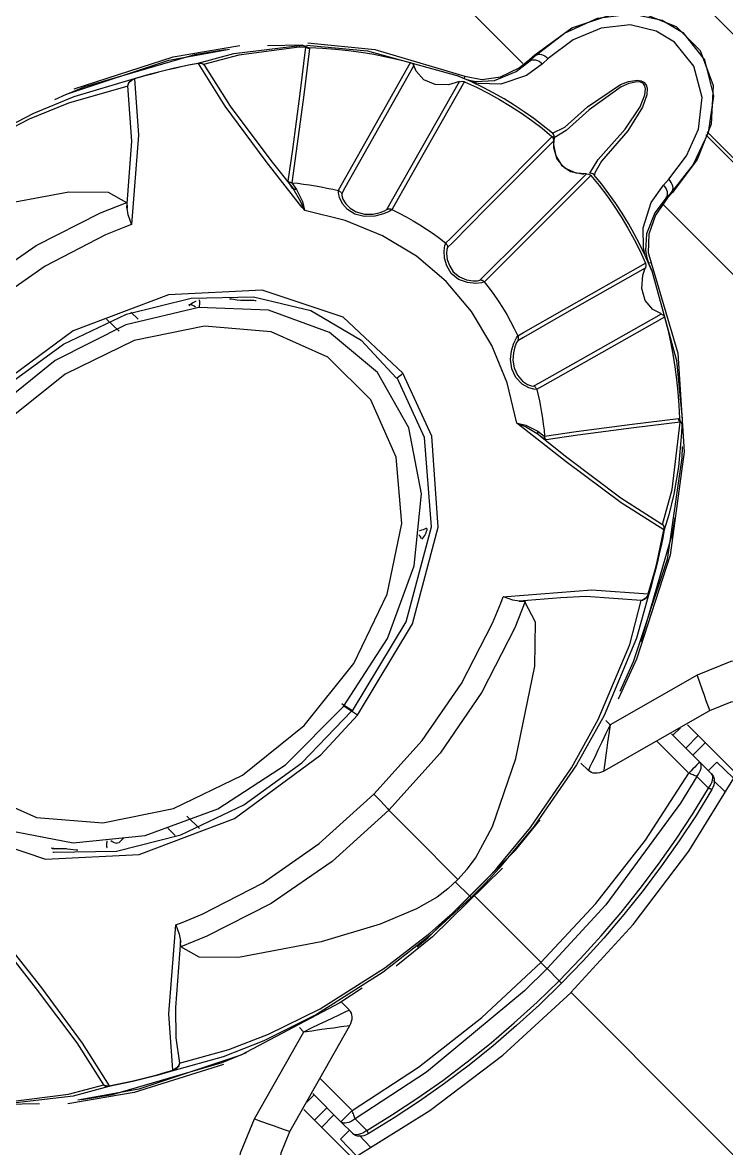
# Model space of a CAD drawing. Extents: x 45 to 722, y 209 to 689.
# Drawn here: x 174.64 to 189.88, y 413.5 to 437.88 of the extents above; entities that cross this region are included whole.
import ezdxf

# ---------------------------------------------------------------- set-up
doc = ezdxf.new("R2010")
doc.units = 0
doc.layers.add('7-10030_lineart', color=7, linetype='CONTINUOUS')

msp = doc.modelspace()

# ---------------------------------------------------------------- linework, layer by layer
at = {"layer": '7-10030_lineart', "color": 7}
for points in [[(104.15168, 499.391898), (105.92054, 501.168148), (107.68528, 502.948518), (109.42805, 504.715098), (111.15549, 506.474048), (112.87385, 508.232638), (125.27208, 498.181278), (137.39457, 487.664868), (152.49262, 473.918688), (167.39359, 459.821248), (182.24593, 445.366398), (196.95409, 430.744468), (254.98761, 372.603918), (335.13073, 292.311408), (335.5976, 292.038288), (337.85415, 291.248668), (340.57088, 290.093298)], [(185.46704, 436.989458), (174.7371, 447.739308)], [(185.732284, 437.180628), (186.530264, 437.758348), (187.416704, 438.060948), (188.150574, 438.046048), (188.788504, 437.787388), (189.310214, 437.268758), (189.593654, 436.512438), (189.550054, 435.674928), (189.242904, 434.912918), (188.711764, 434.195578), (188.694864, 434.210478)], [(185.747314, 437.163348), (185.747314, 437.163348), (186.375254, 437.647888), (187.089854, 437.971268), (187.835474, 438.066968), (188.483974, 437.927458), (188.935514, 437.659558), (189.403634, 437.072318), (189.597554, 436.292158), (189.481074, 435.489148), (189.155944, 434.803278), (188.694964, 434.210258), (188.694964, 434.210258), (188.711164, 434.235258), (188.720164, 434.265158), (188.722164, 434.298758), (188.717164, 434.335158), (188.704464, 434.372858), (188.685164, 434.411158), (188.659864, 434.448658), (188.629064, 434.483658)], [(188.629284, 434.483408), (189.011644, 434.990978), (189.272414, 435.571718), (189.355014, 436.253888), (189.172664, 436.929868), (188.754404, 437.450278), (188.356664, 437.691298), (187.795874, 437.824028), (187.162424, 437.757928), (186.557084, 437.498748), (186.020004, 437.097518)], [(175.337284, 436.212308), (175.591114, 436.323588), (177.803024, 437.059948), (179.119074, 437.301108)], [(179.032574, 437.286468), (178.363594, 437.177548), (175.987424, 436.483438), (175.552994, 436.304418)], [(175.757144, 436.443068), (177.900254, 437.132118), (179.338604, 437.376448)], [(178.442764, 437.000428), (179.214464, 437.209178), (180.701644, 437.385648)], [(180.770554, 437.345818), (180.623904, 437.339818), (179.317324, 437.172968), (178.556994, 436.966358)], [(180.701444, 437.385668), (179.942984, 437.371768)], [(180.391024, 434.443038), (180.489224, 435.128488), (180.649424, 436.343148), (180.770514, 437.346288)], [(180.851034, 437.314848), (180.727914, 436.309688), (180.564844, 435.093168), (180.464404, 434.406538)], [(180.700514, 437.384638), (180.749314, 437.374638), (180.778714, 437.357338)], [(180.768714, 437.343738), (180.778714, 437.357338)], [(180.851034, 437.314848), (180.839434, 437.315618), (180.827734, 437.317618), (180.816434, 437.320618), (180.806134, 437.324618), (180.796034, 437.329618), (180.787034, 437.334618), (180.778034, 437.340618), (180.770034, 437.347618)], [(180.778754, 437.356938), (180.819254, 437.335238), (180.850054, 437.330238)], [(180.786584, 437.388108), (182.107634, 437.267458), (184.039154, 436.730478)], [(180.812624, 437.438348), (182.265514, 437.294408), (184.212884, 436.717228)], [(180.851194, 437.332898), (180.850734, 437.314398)], [(180.851194, 437.332898), (181.134244, 437.319598), (181.414804, 437.298698), (181.693134, 437.269898), (181.967784, 437.233298), (182.239944, 437.188998), (182.509014, 437.136998), (182.774154, 437.077498), (183.035864, 437.009898)], [(177.057864, 436.664048), (177.231274, 436.715348), (177.404284, 436.763648), (177.577574, 436.809648), (177.750794, 436.853048), (177.923944, 436.893748), (178.097034, 436.931848), (178.270064, 436.967348), (178.442764, 437.000448)], [(178.441434, 436.987098), (178.441844, 436.990098), (178.442164, 436.992098), (178.442404, 436.994098), (178.442644, 436.996098), (178.442554, 436.997098), (178.442374, 436.997948), (178.442454, 436.998548), (178.442794, 436.998878)], [(178.442774, 437.000318), (178.459674, 437.002318), (178.476074, 437.002798), (178.492174, 437.000798), (178.507174, 436.996798), (178.521574, 436.990798), (178.534574, 436.983798), (178.546174, 436.974798), (178.556374, 436.963898)], [(178.444544, 436.990888), (178.461944, 436.994888), (178.478844, 436.996888), (178.495144, 436.996768), (178.510044, 436.994768), (178.524644, 436.990768), (178.537544, 436.984768), (178.549444, 436.977768), (178.559544, 436.968768), (179.133834, 436.064988), (180.013484, 434.892458), (180.495114, 434.282218)], [(181.473224, 434.235638), (181.544624, 434.362758), (182.047014, 435.255538), (183.035794, 437.011198), (183.079094, 436.986698), (183.102594, 436.951598), (183.105594, 436.943598)], [(184.040974, 436.732128), (184.171014, 436.678228), (184.206014, 436.663428), (184.211014, 436.661428), (184.306614, 436.626528), (184.448954, 436.596728), (184.854474, 436.620228), (185.321924, 436.814828), (185.616944, 437.040938), (185.643244, 437.058538), (185.674144, 437.069438), (185.708644, 437.072438), (185.746044, 437.068438), (185.785044, 437.057038), (185.823444, 437.038838), (185.861244, 437.014438), (185.896544, 436.984438), (185.547524, 436.732008), (184.992304, 436.541548), (184.501644, 436.554648), (184.377404, 436.584548), (184.377404, 436.584548), (184.207734, 436.655848), (184.040674, 436.731348)], [(184.212944, 436.717788), (184.580744, 436.641288), (184.987854, 436.702388), (185.387874, 436.894268), (185.615884, 437.073308), (185.615264, 437.042808), (185.615454, 437.039808)], [(185.615264, 437.039718), (185.747194, 437.163658)], [(185.615714, 437.073078), (185.732304, 437.180628)], [(185.732304, 437.180568), (185.747204, 437.163568)], [(185.747084, 437.163528), (185.771984, 437.179728), (185.801784, 437.188728), (185.835284, 437.190728), (185.871584, 437.185728), (185.909184, 437.173028), (185.947384, 437.153728), (185.984784, 437.128428), (186.019684, 437.097528)], [(186.020044, 437.097488), (185.895004, 436.983538)], [(178.444414, 436.990898), (178.272054, 436.958198), (178.099284, 436.922498), (177.926534, 436.884698), (177.753634, 436.843698), (177.580414, 436.800298), (177.407474, 436.754598), (177.234714, 436.705998), (177.061634, 436.654998)], [(180.747464, 433.804998), (180.687964, 433.880198), (179.911954, 434.870508), (179.025154, 436.067778), (178.444424, 436.990828)], [(183.106104, 436.947358), (182.120364, 435.194738), (181.618814, 434.301778), (181.547414, 434.174658)], [(184.096674, 436.596938), (183.860614, 436.528638), (183.568284, 436.531638), (183.328304, 436.634888), (183.160844, 436.821588), (183.106144, 436.947358)], [(170.599414, 432.913698), (171.510634, 433.750988), (172.387874, 434.442578), (173.775244, 435.344798), (174.878154, 435.915718), (175.751574, 436.277308), (177.057864, 436.664068)], [(176.897184, 433.859408), (177.000634, 435.312028), (176.916134, 436.506318), (176.923134, 436.530018), (176.934534, 436.553718), (176.949334, 436.576718), (176.967134, 436.598118), (176.987534, 436.617518), (177.010534, 436.634318), (177.034834, 436.647818), (177.060134, 436.658318)], [(176.914874, 436.500238), (176.920874, 436.526738), (176.931374, 436.552738), (176.945574, 436.577738), (176.963374, 436.601138), (176.984274, 436.622138), (177.007374, 436.639538), (177.032274, 436.653738), (177.057874, 436.663938)], [(177.061644, 436.655098), (177.149244, 435.438138), (176.999014, 433.505978)], [(177.057874, 436.663058), (177.058124, 436.662798), (177.058044, 436.662208), (177.058224, 436.661358), (177.058324, 436.660358), (177.058414, 436.659358), (177.058434, 436.657358), (177.058704, 436.655358), (177.058634, 436.652358)], [(182.525474, 433.828808), (182.597774, 433.955748), (183.104334, 434.847058), (184.097584, 436.596888)], [(184.205814, 436.597858), (183.211744, 434.844118), (182.706034, 433.952628), (182.634034, 433.825438)], [(184.095944, 436.593748), (184.153144, 436.607348), (184.199744, 436.600348), (184.205744, 436.597348)], [(184.205874, 436.595918), (184.464144, 436.477048), (184.716544, 436.349198), (184.962884, 436.213218), (185.203434, 436.068858), (185.437664, 435.916638), (185.665504, 435.755948), (185.886774, 435.587658), (186.101134, 435.411408)], [(184.209554, 436.660268), (184.212554, 436.708568), (184.212904, 436.717568)], [(186.111084, 435.482468), (185.913394, 435.644038), (185.709474, 435.798328), (185.500334, 435.946368), (185.285634, 436.087808), (185.065894, 436.222138), (184.840854, 436.349608), (184.611104, 436.470308), (184.376234, 436.583308)], [(186.111744, 435.484998), (186.112084, 435.485338), (186.377094, 435.612448), (186.870764, 436.048378), (187.583384, 436.533898), (187.760344, 436.600598), (187.943344, 436.630098), (188.033644, 436.616698), (188.090744, 436.586498), (188.137344, 436.527698), (188.158544, 436.453698), (188.152544, 436.313498), (188.061244, 436.041428), (187.743274, 435.533538), (187.170074, 434.873868), (187.029394, 434.624898), (187.018794, 434.576698), (186.985094, 434.603098), (186.940994, 434.613498), (186.917494, 434.612498), (186.917494, 434.612498), (187.098924, 434.908488), (187.683704, 435.565338), (188.009284, 436.054108), (188.109714, 436.311638), (188.123914, 436.442088), (188.108914, 436.509888), (188.079214, 436.553188), (188.069214, 436.561188), (188.018014, 436.585488), (187.935014, 436.592488), (187.763374, 436.554288), (187.595554, 436.481888), (186.906604, 435.988198), (186.410904, 435.539428), (186.147554, 435.383628), (186.146624, 435.428428), (186.129824, 435.466228), (186.112024, 435.485428)], [(176.915404, 436.502278), (175.634404, 436.130058), (174.781104, 435.781418), (173.701514, 435.227688), (172.350274, 434.355498), (171.409374, 433.611448), (170.627084, 432.888928)], [(183.797624, 433.097278), (183.903184, 433.203028), (184.643854, 433.947648), (186.101424, 435.412038), (186.129424, 435.371138), (186.136424, 435.326538), (186.136064, 435.317538)], [(186.137834, 435.317528), (184.683734, 433.855068), (183.943574, 433.109938), (183.838274, 433.003928)], [(186.146594, 435.380678), (186.136594, 435.238288), (186.182994, 434.988408), (186.308784, 434.786708), (186.505154, 434.654168), (186.751304, 434.600868), (186.801204, 434.603868)], [(186.851124, 434.602918), (186.626944, 434.616018), (186.381074, 434.723138), (186.214584, 434.914938), (186.139684, 435.167658), (186.137684, 435.317538)], [(189.43356, 435.445638), (333.06567, 291.546978)], [(333.09808, 291.604928), (311.52651, 313.216538), (225.24022, 399.662948), (200.61777, 424.331088), (189.45872, 435.508158)], [(184.541804, 432.299088), (184.647624, 432.404578), (185.391374, 433.146108), (186.851124, 434.602918)], [(186.944114, 434.567688), (185.482434, 433.107408), (184.739204, 432.365358), (184.633384, 432.259868)], [(186.849734, 434.602778), (186.902834, 434.595778), (186.939834, 434.572178), (186.943834, 434.567178)], [(186.943834, 434.567148), (187.119754, 434.352378), (187.287744, 434.130698), (187.447874, 433.902698), (187.600074, 433.667768), (187.744164, 433.426778), (187.879884, 433.179978), (188.007244, 432.927378), (188.125894, 432.668618)], [(188.116404, 432.836168), (188.003364, 433.071738), (187.882884, 433.301908), (187.755904, 433.527108), (187.621564, 433.747518), (187.480644, 433.962358), (187.332624, 434.172148), (187.178614, 434.376448), (187.017354, 434.574498)], [(180.464724, 434.406308), (180.453524, 434.407308), (180.442824, 434.410308), (180.432724, 434.413308), (180.422724, 434.417308), (180.413724, 434.422308), (180.405724, 434.428308), (180.397724, 434.435308), (180.390724, 434.443308)], [(180.492524, 434.279808), (180.416924, 434.389308), (180.390924, 434.443008)], [(180.465974, 434.410018), (180.493374, 434.362318), (180.571474, 434.265118)], [(180.465994, 434.409988), (180.595044, 434.396288), (180.723514, 434.380388), (180.851414, 434.362388), (180.977794, 434.341888), (181.103594, 434.319288), (181.228564, 434.294788), (181.352284, 434.267488), (181.475164, 434.238288)], [(188.264174, 432.499578), (188.188874, 432.666938), (188.117674, 432.836918), (188.117674, 432.836918), (188.079774, 433.005288), (188.071774, 433.434778), (188.248784, 433.980488), (188.516334, 434.359148)], [(188.515254, 434.358428), (188.629244, 434.483438)], [(188.572234, 434.078728), (188.589834, 434.105028), (188.600434, 434.136228), (188.603434, 434.170828), (188.599434, 434.208328), (188.588334, 434.247128), (188.569934, 434.285828), (188.545634, 434.323728), (188.515734, 434.359128)], [(170.891444, 432.521698), (171.108374, 432.728738), (171.336754, 432.904038), (171.781904, 433.160168), (172.571384, 433.489628), (173.851324, 433.877778), (175.641004, 434.212728), (176.487724, 434.204728), (176.888804, 433.981978)], [(180.571224, 434.265058), (180.559124, 434.264058), (180.547624, 434.263378), (180.536324, 434.263888), (180.526124, 434.265888), (180.516124, 434.268888), (180.507124, 434.272888), (180.499124, 434.277888), (180.492124, 434.283888)], [(180.747654, 433.806208), (180.744654, 433.815208), (180.665954, 433.994678), (180.495524, 434.282338)], [(180.571434, 434.265128), (180.699904, 434.001278), (180.744304, 433.818308), (180.746304, 433.807508)], [(181.474684, 434.238288), (181.487284, 434.234288), (181.499084, 434.229288), (181.509884, 434.222288), (181.519884, 434.214288), (181.528884, 434.205288), (181.536884, 434.195288), (181.543884, 434.184488), (181.548884, 434.172588)], [(182.635964, 433.827448), (182.632964, 433.824448), (182.576264, 433.788748), (182.454434, 433.735148), (182.264784, 433.684548), (182.037544, 433.674548), (181.829284, 433.727748), (181.672394, 433.828838), (181.566114, 433.954908), (181.502414, 434.085598), (181.475614, 434.189448), (181.474914, 434.238148)], [(181.548324, 434.174608), (181.549324, 434.135908), (181.575624, 434.056208), (181.634324, 433.955518), (181.728324, 433.857318), (181.863734, 433.776418), (182.038734, 433.729518), (182.226134, 433.728958), (182.379474, 433.761158), (182.477274, 433.798958), (182.522574, 433.825858), (182.524574, 433.828858)], [(188.571634, 434.078708), (188.331004, 433.758918), (188.148164, 433.299458), (188.124264, 432.944238), (188.152864, 432.783098), (188.180364, 432.699498), (188.187364, 432.681498), (188.192364, 432.670498), (188.194364, 432.664498), (188.211364, 432.623898), (188.262964, 432.499178)], [(188.604464, 434.078818), (188.340534, 433.705328), (188.195704, 433.296308), (188.185704, 432.898008), (188.249504, 432.673278), (188.200404, 432.670278), (188.192404, 432.669738)], [(188.694844, 434.210538), (188.571134, 434.078358)], [(188.571494, 434.077988), (188.574494, 434.077798), (188.604594, 434.078678)], [(188.711804, 434.195598), (188.604194, 434.079048)], [(172.713734, 430.680388), (172.585894, 430.815218), (172.484864, 430.921848), (172.417464, 430.994748), (172.387364, 431.028948), (173.619084, 432.138458), (174.935214, 433.048528), (176.326484, 433.759658), (176.891894, 433.984508), (176.899894, 433.873468), (176.899244, 433.857868)], [(176.999284, 433.507358), (176.997284, 433.513358), (176.926084, 433.715158), (176.899584, 433.857908)], [(182.636234, 433.826558), (182.624434, 433.831558), (182.611534, 433.834558), (182.598134, 433.836558), (182.584234, 433.837008), (182.569834, 433.836518), (182.555534, 433.834518), (182.540834, 433.831518), (182.526134, 433.826518)], [(182.635714, 433.827308), (182.791904, 433.751208), (182.945164, 433.670608), (183.095214, 433.585808), (183.242664, 433.496908), (183.386334, 433.403708), (183.527134, 433.306608), (183.665074, 433.205568), (183.798974, 433.100488)], [(330.9476, 291.238918), (188.49019, 433.960698)], [(185.341764, 429.202208), (185.130064, 430.077218), (184.800684, 430.888348), (184.358394, 431.623398), (183.809974, 432.270138), (183.164434, 432.819568), (182.430754, 433.262688), (181.621124, 433.592678), (180.747474, 433.805028)], [(176.999024, 433.506008), (176.863834, 433.454908), (176.432354, 433.278328), (175.125754, 432.604688), (173.892564, 431.747358), (172.713534, 430.678298)], [(184.636314, 432.263238), (184.632314, 432.260238), (184.571714, 432.243238), (184.449654, 432.231038), (184.271494, 432.246038), (184.076184, 432.317338), (183.919254, 432.446168), (183.821954, 432.606468), (183.776754, 432.774718), (183.768754, 432.932298), (183.782854, 433.049298), (183.799654, 433.100098)], [(183.798694, 433.099318), (183.807694, 433.090318), (183.815694, 433.081318), (183.822694, 433.070918), (183.828694, 433.059118), (183.832694, 433.046818), (183.835694, 433.033818), (183.837694, 433.020018), (183.838144, 433.006018), (183.825744, 432.965818), (183.819744, 432.873918), (183.833744, 432.749048), (183.878444, 432.613738), (183.964144, 432.481948), (184.095534, 432.371268), (184.253524, 432.304168), (184.394694, 432.283068), (184.490894, 432.287068), (184.538494, 432.298768), (184.541494, 432.300768)], [(185.358734, 431.095078), (185.485444, 431.167478), (186.375274, 431.674128), (188.125764, 432.670038), (188.135764, 432.617838), (188.126764, 432.569238), (188.122764, 432.559238)], [(188.249484, 432.673178), (188.825854, 430.721938), (188.965614, 428.586408), (188.663574, 426.348838), (187.931244, 424.094338), (187.535994, 423.232748)], [(188.121774, 432.562758), (186.375184, 431.567668), (185.485524, 431.060168), (185.358564, 430.988068)], [(188.471534, 431.570428), (188.287354, 431.663728), (188.117084, 431.862028), (188.044284, 432.119418), (188.070384, 432.407468), (188.121684, 432.562818)], [(188.263224, 432.498838), (188.798954, 430.563978), (188.917944, 429.296658)], [(184.634494, 432.261668), (184.626494, 432.270668), (184.616494, 432.278668), (184.606094, 432.285668), (184.594594, 432.290668), (184.582094, 432.294668), (184.569094, 432.297668), (184.555594, 432.298668), (184.541694, 432.299118)], [(184.635424, 432.262778), (184.740574, 432.128368), (184.841164, 431.990428), (184.938164, 431.849358), (185.031464, 431.705178), (185.119964, 431.557708), (185.204864, 431.407118), (185.285264, 431.253578), (185.361164, 431.097098)], [(182.870874, 430.284928), (181.576914, 431.496148), (179.823034, 432.085568), (177.798674, 431.985768), (175.733384, 431.203888), (173.861054, 429.826608), (173.069514, 428.966718)], [(173.194764, 428.880068), (174.270714, 429.999688), (175.524474, 430.912098), (176.886384, 431.561408), (178.285214, 431.910198), (179.639814, 431.936298), (180.876724, 431.639778), (181.971254, 431.004078), (182.735274, 430.175128)], [(179.646884, 431.857958), (179.632184, 431.858958), (179.556584, 431.858338), (179.424754, 431.857968), (179.286194, 431.870368), (179.163074, 431.886968), (179.121074, 431.888968)], [(173.966394, 429.446708), (172.851774, 428.069178), (172.080424, 426.532908), (171.709414, 424.951668), (171.766614, 423.442858), (172.247224, 422.118018), (173.115694, 421.076288), (174.308014, 420.393978), (175.735444, 420.122148), (177.292244, 420.280908), (178.862554, 420.858608), (180.330664, 421.812388), (181.586924, 423.070978), (182.538604, 424.541478), (183.115574, 426.115038), (183.273694, 427.674398), (183.002364, 429.104468), (182.321324, 430.298998), (181.281524, 431.169088), (179.959474, 431.650928), (178.453124, 431.707828), (176.874814, 431.336138), (175.341384, 430.563358), (173.966414, 429.446668)], [(178.38562, 431.717038), (178.35562, 431.736938), (178.32242, 431.754638), (178.29192, 431.766238), (178.26542, 431.771238), (178.24412, 431.769238), (178.22832, 431.760238)], [(178.393454, 431.840168), (178.382054, 431.836168), (178.352254, 431.822768), (178.322654, 431.806468), (178.294554, 431.788068), (178.267554, 431.767168), (178.241954, 431.744168)], [(178.47019, 431.725738), (178.47119, 431.741938), (178.47319, 431.780438), (178.47387, 431.813538), (178.47308, 431.840038), (178.47008, 431.859438), (178.46508, 431.870738), (178.45908, 431.873738)], [(179.367114, 431.863028), (179.506394, 431.867028), (179.579894, 431.865028), (179.580894, 431.864938)], [(179.693194, 431.852438), (179.694194, 431.852348), (179.676394, 431.854348), (179.633294, 431.859348), (179.580394, 431.865348)], [(176.72791, 431.194108), (176.45788, 431.452468)], [(177.14257, 431.452298), (176.98543, 431.609728)], [(185.704484, 430.009548), (185.831624, 430.080848), (186.722934, 430.583318), (188.472294, 431.570898)], [(188.539524, 431.497558), (186.787124, 430.506938), (185.895994, 430.003618), (185.769104, 429.932018)], [(188.471974, 431.567218), (188.514574, 431.541418), (188.537574, 431.504218), (188.539574, 431.497218)], [(188.539384, 431.496188), (188.606584, 431.234248), (188.666284, 430.968358), (188.717884, 430.699038), (188.762084, 430.426378), (188.798884, 430.150958), (188.827384, 429.872378), (188.848484, 429.591038), (188.861684, 429.307458)], [(174.220844, 429.191778), (173.147144, 427.851648), (172.424424, 426.355858), (172.111304, 424.825418), (172.232964, 423.383778), (172.779664, 422.148818), (173.707104, 421.219668), (174.939774, 420.671948), (176.378484, 420.550318), (177.906084, 420.864018), (179.399364, 421.587828), (180.737014, 422.663518), (181.810714, 424.003648), (182.533184, 425.499698), (182.846634, 427.030478), (182.724904, 428.471518), (182.178534, 429.706818), (181.251094, 430.635968), (180.018084, 431.183348), (178.579464, 431.305568), (177.051514, 430.991538), (175.558494, 430.267478), (174.220844, 429.191778)], [(185.771244, 429.934138), (185.767244, 429.933138), (185.710644, 429.937138), (185.602874, 429.968038), (185.457534, 430.046738), (185.317404, 430.189828), (185.230404, 430.378988), (185.205304, 430.579168), (185.226604, 430.769298), (185.276104, 430.935218), (185.329404, 431.050818), (185.361304, 431.097218)], [(185.359324, 430.988538), (185.334724, 430.951038), (185.297124, 430.858338), (185.264424, 430.724208), (185.254424, 430.568368), (185.279924, 430.401538), (185.351724, 430.240408), (185.461564, 430.114828), (185.573724, 430.043028), (185.656224, 430.013028), (185.700724, 430.008028), (185.703724, 430.009028)], [(185.360914, 431.096508), (185.365914, 431.084608), (185.368914, 431.071908), (185.370914, 431.058208), (185.371354, 431.044208), (185.370614, 431.030108), (185.368614, 431.015608), (185.364614, 431.001108), (185.359614, 430.986408)], [(172.085544, 421.568408), (173.379424, 420.356598), (175.134234, 419.767588), (177.158934, 419.867768), (179.223964, 420.649908), (181.095784, 422.027698), (181.886574, 422.886318), (183.080394, 424.860258), (183.637934, 426.951988), (183.496184, 428.921928), (182.870874, 430.284968)], [(181.783534, 422.978818), (182.946384, 424.902688), (183.490604, 426.958438), (183.341824, 428.891488), (182.745684, 430.183418)], [(182.745834, 430.183868), (182.788734, 430.218568), (182.841734, 430.261368), (182.870834, 430.284868)], [(185.769714, 429.933568), (185.765714, 429.946168), (185.760714, 429.958268), (185.754714, 429.968768), (185.746714, 429.978768), (185.737714, 429.987768), (185.727714, 429.995768), (185.717214, 430.001768), (185.705114, 430.006768)], [(185.771384, 429.934258), (185.800484, 429.811158), (185.827484, 429.687468), (185.851984, 429.562268), (185.874584, 429.436228), (185.895284, 429.309348), (185.912984, 429.181478), (185.928784, 429.052768), (185.942484, 428.923478)], [(185.813564, 428.951138), (185.526704, 429.121628), (185.347554, 429.200428), (185.338554, 429.204428)], [(185.340534, 429.204338), (185.351634, 429.202338), (185.534264, 429.157938), (185.797624, 429.029238)], [(188.521674, 426.894888), (187.600584, 427.476428), (186.405534, 428.364878), (185.341764, 429.202208)], [(185.940524, 428.920358), (186.626134, 429.020728), (187.840734, 429.184438), (188.843454, 429.307708)], [(188.876554, 429.226168), (187.875024, 429.105108), (186.662604, 428.944608), (185.978424, 428.846208)], [(188.497304, 427.008528), (188.703534, 427.770268), (188.876534, 429.226198)], [(188.843054, 429.307258), (188.861754, 429.307458)], [(188.875354, 429.226408), (188.868354, 429.234408), (188.862354, 429.243408), (188.857354, 429.252408), (188.852354, 429.262408), (188.848354, 429.273008), (188.846354, 429.284108), (188.844354, 429.295908), (188.843354, 429.307708)], [(188.860574, 429.304788), (188.871474, 429.258088), (188.887074, 429.233588)], [(188.887154, 429.234148), (188.873754, 429.223848)], [(188.887154, 429.234148), (188.902954, 429.208848), (188.914154, 429.155748)], [(185.814764, 428.951268), (185.808764, 428.958268), (185.803764, 428.966268), (185.799764, 428.975268), (185.796764, 428.985268), (185.794764, 428.995268), (185.794254, 429.006568), (185.794674, 429.018268), (185.796674, 429.030168)], [(185.798134, 429.028898), (185.894834, 428.950898), (185.938934, 428.923598), (185.941934, 428.923488)], [(188.915244, 429.156748), (188.908244, 428.994848), (188.839144, 428.257268), (188.739144, 427.666798), (188.631914, 427.216728), (188.531044, 426.893418)], [(185.813684, 428.951418), (186.422794, 428.468898), (187.593154, 427.587618), (188.495514, 427.011998)], [(185.978404, 428.846218), (185.924204, 428.872118), (185.815494, 428.947918)], [(185.977794, 428.845358), (185.969794, 428.852358), (185.962794, 428.860358), (185.956794, 428.868358), (185.951794, 428.877358), (185.947794, 428.887358), (185.943794, 428.897658), (185.941794, 428.908158), (185.940794, 428.919658)], [(188.918944, 428.699818), (188.909944, 428.454958), (188.591764, 426.251128), (187.856764, 424.035118), (187.566704, 423.397228)], [(188.031494, 424.475988), (188.707814, 426.814308), (188.768414, 427.161078)], [(188.495734, 427.005668), (188.506334, 426.995668), (188.515334, 426.983768), (188.522334, 426.970668), (188.527334, 426.956468), (188.531334, 426.941168), (188.533334, 426.925368), (188.533124, 426.908668), (188.531124, 426.891768), (188.530534, 426.891688), (188.529934, 426.891608), (188.529084, 426.891778), (188.528084, 426.891618), (188.526084, 426.891378), (188.524084, 426.891398), (188.522084, 426.891068), (188.519084, 426.890668)], [(188.496224, 427.011728), (188.505224, 427.001628), (188.512224, 426.989728), (188.518224, 426.976828), (188.522224, 426.962428), (188.524224, 426.947228), (188.524344, 426.930928), (188.522344, 426.914028), (188.518344, 426.896828)], [(183.2709, 426.706328), (183.2719, 426.712328), (183.2679, 426.722928), (183.2589, 426.737828), (183.2457, 426.756528), (183.228, 426.778928), (183.219, 426.789728)], [(183.22984, 426.878118), (183.24644, 426.882118), (183.28574, 426.892718), (183.31984, 426.903218), (183.34784, 426.913718), (183.36804, 426.922718), (183.38094, 426.931718), (183.38594, 426.938718)], [(183.284894, 426.691978), (183.307894, 426.717578), (183.328794, 426.744678), (183.347194, 426.772878), (183.363494, 426.802578), (183.376594, 426.832678), (183.387194, 426.863278), (183.395194, 426.893478), (183.400194, 426.923878)], [(188.186744, 425.509288), (188.237644, 425.682678), (188.285844, 425.856018), (188.331644, 426.029028), (188.374944, 426.202568), (188.415644, 426.376038), (188.453544, 426.548858), (188.488944, 426.722198), (188.521644, 426.894888)], [(188.530894, 426.893418), (188.497894, 426.720398), (188.462494, 426.547048), (188.424494, 426.373638), (188.383594, 426.200418), (188.340294, 426.026878), (188.294394, 425.853278), (188.246394, 425.679678), (188.194994, 425.506198)], [(185.043014, 425.446138), (185.126714, 425.455138), (186.964564, 425.596548), (188.186564, 425.508948)], [(182.242684, 421.174128), (183.287654, 422.334228), (184.143664, 423.569458), (184.816054, 424.878478), (184.992304, 425.310758), (185.043004, 425.446458)], [(185.519194, 425.340738), (185.294764, 424.774278), (184.584954, 423.380428), (183.676824, 422.061608), (182.569374, 420.827588)], [(184.059724, 419.329678), (184.265194, 419.546848), (184.448154, 419.787248), (184.812794, 420.472058), (185.319014, 421.942838), (185.732214, 423.946048), (185.745714, 424.895448), (185.516354, 425.338088)], [(184.324164, 418.963358), (184.481734, 419.121748), (184.631274, 419.276698), (184.773354, 419.428308), (184.912034, 419.580618), (185.637724, 420.453778), (186.524234, 421.744258), (187.102534, 422.788718), (187.784214, 424.412138), (188.031914, 425.364108)], [(188.195004, 425.507318), (187.933474, 424.552298), (187.232644, 422.877798), (186.635244, 421.808538), (185.716224, 420.480348), (184.960534, 419.575088), (184.815444, 419.416348), (184.666284, 419.257648), (184.510004, 419.095938), (184.351334, 418.935938)], [(185.393084, 425.348158), (185.250674, 425.375258), (185.049504, 425.446358), (185.043504, 425.448358)], [(188.185234, 425.512578), (188.174834, 425.487178), (188.161034, 425.463078), (188.144234, 425.440078), (188.125134, 425.419378), (188.103434, 425.401278), (188.080734, 425.386778), (188.056734, 425.375678), (188.033034, 425.368678), (186.834574, 425.453678), (186.289854, 425.427078), (185.391364, 425.350078)], [(185.393214, 425.348028), (185.458314, 425.348988), (185.519314, 425.340988)], [(188.195014, 425.506698), (188.185014, 425.480798), (188.170814, 425.455798), (188.153414, 425.432698), (188.132514, 425.411798), (188.109114, 425.393998), (188.084114, 425.379798), (188.057914, 425.369498), (188.031414, 425.362498)], [(188.183734, 425.506618), (188.185734, 425.506338), (188.188734, 425.506408), (188.190734, 425.506388), (188.191734, 425.506298), (188.192734, 425.506198), (188.193584, 425.506018), (188.194184, 425.506098), (188.194184, 425.506098)], [(190.95534, 419.073948), (192.02205, 420.961688), (192.32395, 421.697858), (192.40765, 422.433038), (192.26539, 423.099278), (191.91038, 423.634698), (191.37596, 423.990358), (190.71095, 424.132888), (189.97714, 424.049088), (189.24233, 423.746628), (187.35808, 422.677938)], [(189.24222, 423.745978), (189.29532, 423.595448), (189.34662, 423.450818), (189.39362, 423.317278), (189.43462, 423.200458), (189.46852, 423.104258), (189.49362, 423.033158), (189.50922, 422.989158), (189.51422, 422.974358)], [(181.779504, 422.975118), (181.590214, 423.103938), (181.552314, 423.129738)], [(191.25162, 421.234148), (191.44007, 421.694078), (191.49227, 422.153328), (191.40347, 422.570068), (191.18164, 422.904488), (190.84758, 423.126988), (190.43187, 423.215688), (189.97347, 423.163388), (189.51439, 422.974588)], [(175.290584, 419.921868), (175.311984, 419.916868), (176.667954, 419.942368), (178.067294, 420.290638), (179.429464, 420.939698), (180.684754, 421.852608), (181.760774, 422.972818)], [(181.756794, 422.968808), (181.594394, 423.080828)], [(181.783534, 422.978818), (181.760834, 422.972818)], [(181.886534, 422.886218), (181.847834, 422.912818), (181.804334, 422.942818), (181.760834, 422.972818)], [(189.51491, 422.974398), (187.22237, 421.674148)], [(186.512604, 416.877608), (187.860664, 418.355758), (189.061474, 419.941568), (190.097354, 421.612188), (189.036144, 422.675368)], [(187.35763, 422.677228), (187.26623, 422.484298), (187.17823, 422.298848), (187.09673, 422.127718), (187.02573, 421.977878), (186.96743, 421.855168), (186.92413, 421.763368), (186.89733, 421.707168), (186.88833, 421.688468)], [(187.35832, 422.677268), (187.33182, 422.481468), (187.30642, 422.293418), (187.28302, 422.120238), (187.26212, 421.968138), (187.24522, 421.843168), (187.23302, 421.750668), (187.22502, 421.693768), (187.22202, 421.674168)], [(187.35776, 422.677508), (187.26766, 422.767808)], [(188.691174, 422.479058), (189.300994, 421.868108), (189.296994, 421.864108), (189.283194, 421.850308), (189.260894, 421.828008), (189.231194, 421.798308), (189.194794, 421.761808), (189.152994, 421.719908), (189.107794, 421.674608), (189.060894, 421.627608)], [(188.72031, 422.449378), (188.88085, 422.610208)], [(189.26673, 422.443228), (188.99659, 422.172588)], [(189.04714, 421.643148), (188.37057, 422.320978)], [(189.148034, 422.014808), (189.418174, 422.285448)], [(186.88833, 421.688448), (186.72862, 421.848448)], [(187.22176, 421.673268), (187.22176, 421.673268), (187.17626, 421.651268), (187.12986, 421.635668), (187.08346, 421.626668), (187.03836, 421.625668), (186.99536, 421.630668), (186.95536, 421.643068), (186.91946, 421.662168), (186.88876, 421.687468), (186.88851, 421.687728)], [(189.238434, 421.558508), (189.270234, 421.603708), (189.296234, 421.649308), (189.315734, 421.694608), (189.327934, 421.737708), (189.332934, 421.777708), (189.329934, 421.813808), (189.319434, 421.843908), (189.301734, 421.868408)], [(189.301744, 421.867418), (189.552604, 421.616098)], [(189.482314, 421.680508), (189.518714, 421.717008), (189.560514, 421.758908), (189.597314, 421.795708), (189.627714, 421.826108), (189.649914, 421.848408), (189.663714, 421.862208), (189.668714, 421.867208)], [(189.668474, 421.867018), (190.020814, 421.529568)], [(185.993344, 417.397818), (185.982344, 417.408918), (185.933344, 417.458018), (185.862744, 417.528718), (187.052674, 418.809848), (188.123074, 420.181668), (189.061174, 421.627248)], [(189.238614, 421.558208), (188.887004, 420.982658), (187.265954, 418.775178), (185.993344, 417.397818)], [(189.238714, 421.558148), (189.220714, 421.565148), (189.200814, 421.573148), (189.179814, 421.581148), (189.157014, 421.590148), (189.134014, 421.599148), (189.110214, 421.609148), (189.085514, 421.618148), (189.061114, 421.628148)], [(189.488644, 421.305018), (189.238614, 421.558208)], [(189.552204, 421.616158), (189.578004, 421.584858), (189.597204, 421.548058), (189.609104, 421.507058), (189.614104, 421.462758), (189.612104, 421.416358), (189.602104, 421.369158), (189.585504, 421.321658), (189.562104, 421.275558), (189.561104, 421.276248), (189.557104, 421.278248), (189.551104, 421.280248), (189.543104, 421.283248), (189.532304, 421.287248), (189.519504, 421.292248), (189.504904, 421.298248), (189.488304, 421.305248)], [(189.488904, 421.304248), (189.520704, 421.349448), (189.547004, 421.395348), (189.566904, 421.440948), (189.578904, 421.484348), (189.583904, 421.524748), (189.580904, 421.560548), (189.570204, 421.591548), (189.552504, 421.616048)], [(189.85276, 421.224418), (189.59899, 421.467168)], [(177.957004, 418.347308), (178.092444, 418.398108), (178.523584, 418.574348), (179.830524, 419.248328), (181.063124, 420.105578), (182.242404, 421.174378)], [(182.243454, 421.175908), (182.371364, 421.041678), (182.472324, 420.934458), (182.540024, 420.861858), (182.569724, 420.827358), (181.338334, 419.718188), (180.021944, 418.808378), (178.630344, 418.096908), (178.065264, 417.872398), (178.056264, 417.962898), (178.057264, 417.998398)], [(186.254724, 417.135948), (186.718004, 417.614488), (187.165374, 418.106938), (187.597024, 418.612438), (188.011674, 419.130238), (188.408824, 419.658808), (188.787634, 420.198328), (189.147934, 420.747598), (189.488644, 421.305018)], [(189.562204, 421.276448), (189.219564, 420.715548), (188.857084, 420.163068), (188.475834, 419.620588), (188.076154, 419.088458), (187.659064, 418.567698), (187.224974, 418.059238), (186.774574, 417.563748), (186.308514, 417.081908)], [(178.19577, 420.694748), (178.46957, 420.431938)], [(182.566564, 420.824898), (183.099864, 420.290608), (184.059724, 419.329638)], [(177.93871, 420.282208), (177.78132, 420.439898)], [(183.181334, 417.867578), (183.423014, 418.070098), (185.314324, 419.964918), (185.845154, 420.621758)], [(176.825874, 420.217878), (176.716674, 420.111038)], [(175.311004, 419.998198), (175.273704, 420.002198), (175.262504, 420.003198), (175.280604, 420.001198), (175.323404, 419.996198), (175.376904, 419.990198)], [(175.311504, 419.997698), (175.326204, 419.996698), (175.402104, 419.997068), (175.533604, 419.997098), (175.672494, 419.984998), (175.795624, 419.968398), (175.837224, 419.965398)], [(175.590244, 419.992098), (175.451304, 419.989098), (175.377804, 419.991098), (175.376804, 419.991198)], [(176.46069, 420.160978), (176.45969, 420.144778), (176.45669, 420.106178), (176.456, 420.073078), (176.457, 420.046678), (176.46, 420.027478), (176.465, 420.016078), (176.471, 420.012078)], [(176.54592, 420.169288), (176.57562, 420.149688), (176.60902, 420.131688), (176.63952, 420.120088), (176.66572, 420.115088), (176.68732, 420.117088), (176.70312, 420.126088)], [(185.032034, 419.571698), (183.511014, 418.084378), (182.726124, 417.448258)], [(184.059134, 419.329918), (183.842794, 419.122958), (183.614164, 418.947918), (183.168674, 418.691448), (182.379784, 418.362068), (181.099844, 417.973918), (179.310164, 417.638968), (178.463444, 417.646968), (178.062104, 417.869978)], [(184.007084, 419.276968), (184.324164, 418.963358)], [(178.035804, 415.349418), (179.100344, 415.645228), (179.963194, 415.978218), (181.078744, 416.528358), (182.485014, 417.412988), (183.455484, 418.166598), (183.841824, 418.505308), (183.938924, 418.593808), (184.132004, 418.775408), (184.324194, 418.963318)], [(184.323834, 418.962838), (184.329834, 418.956838), (184.334834, 418.951838), (184.339834, 418.946838), (184.343834, 418.942838), (184.346834, 418.939838), (184.348834, 418.937838), (184.350834, 418.935838), (184.351344, 418.935318)], [(185.84872, 417.544618), (184.42881, 418.967158)], [(184.351214, 418.934818), (183.439734, 418.097788), (182.442864, 417.319268), (180.999524, 416.404198), (179.860654, 415.836868), (178.978024, 415.491258), (177.891834, 415.184038)], [(177.894634, 415.197918), (177.806834, 416.421858), (177.957034, 418.347298)], [(177.957794, 418.348948), (177.959794, 418.342948), (178.031094, 418.141138), (178.057594, 417.998388)], [(174.208234, 418.047958), (174.268134, 417.973158), (175.044394, 416.982588), (175.931194, 415.785318), (176.511324, 414.862188)], [(176.396654, 414.885098), (175.822444, 415.789478), (174.942794, 416.962008), (174.380824, 417.672338), (174.275344, 417.862488), (174.211344, 418.038108), (174.208344, 418.048108)], [(178.054864, 418.000338), (177.951784, 416.554778), (177.957784, 415.900718), (178.036284, 415.353768), (178.029284, 415.329968), (178.018484, 415.306268), (178.003684, 415.283268), (177.985884, 415.261868), (177.964884, 415.242368), (177.942284, 415.225868), (177.917884, 415.211768), (177.892884, 415.201668)], [(185.993384, 417.398678), (185.502864, 416.917018), (183.386354, 415.159298), (181.840694, 414.147378), (181.833694, 414.165678), (181.825694, 414.185678), (181.817694, 414.206778), (181.808694, 414.229178), (181.799694, 414.252178), (181.790694, 414.276278), (181.780694, 414.300678), (181.771694, 414.325378), (183.214254, 415.264888), (184.583874, 416.337608), (185.862294, 417.529408)], [(185.993344, 417.397818), (186.254724, 417.135948)], [(182.093754, 413.897228), (182.650144, 414.238568), (183.198064, 414.599198), (183.736574, 414.978708), (184.264504, 415.376938), (184.781004, 415.792018), (185.285574, 416.224468), (185.777444, 416.673008), (186.254764, 417.136808)], [(186.308714, 417.080958), (185.828104, 416.614378), (185.333534, 416.163128), (184.826014, 415.728238), (184.305874, 415.310038), (183.774734, 414.909618), (183.233264, 414.527668), (182.682144, 414.164838), (182.121944, 413.821238)], [(186.308614, 417.081058), (186.307614, 417.082058), (186.304614, 417.085058), (186.300614, 417.089058), (186.294614, 417.095058), (186.286614, 417.103058), (186.277614, 417.112058), (186.266614, 417.123158), (186.254514, 417.135258)], [(181.990834, 416.971898), (181.505874, 416.654278), (179.364764, 415.527348), (177.152854, 414.790988), (175.836814, 414.549828)], [(181.786944, 413.286358), (183.454804, 414.324498), (185.037344, 415.527198), (186.512754, 416.877758), (191.993654, 411.386688)], [(181.71187, 416.502048), (181.55216, 416.662048)], [(180.72459, 416.031528), (180.89599, 416.113228), (181.0624, 416.192528), (181.21823, 416.266828), (181.35908, 416.333828), (181.48096, 416.392128), (181.57976, 416.439128), (181.65236, 416.473828), (181.69686, 416.494728), (181.71186, 416.501728)], [(181.71156, 416.500708), (181.7113, 416.500968)], [(181.7256, 416.166998), (181.7475, 416.212598), (181.7631, 416.259098), (181.7721, 416.305298), (181.7741, 416.350798), (181.7691, 416.393898), (181.7567, 416.433998), (181.7377, 416.469998), (181.7124, 416.500698)], [(180.4281, 413.871228), (181.7256, 416.167688)], [(180.72402, 416.031448), (180.63392, 416.121748)], [(180.72485, 416.030438), (180.8989, 416.054038), (181.06734, 416.077238), (181.22535, 416.098738), (181.36851, 416.118138), (181.49206, 416.134938), (181.59186, 416.148538), (181.66586, 416.158838), (181.71106, 416.164838), (181.72616, 416.166838)], [(181.7261, 416.166648), (181.72644, 416.166988)], [(179.65763, 414.144138), (180.72434, 416.031878)], [(175.917404, 414.561978), (176.586644, 414.670648), (178.962814, 415.364758), (179.486744, 415.582508)], [(178.985064, 415.321918), (177.055704, 414.719418), (175.617284, 414.474498)], [(178.035134, 415.347728), (178.029134, 415.321428), (178.018934, 415.295228), (178.004734, 415.270228), (177.986934, 415.246828), (177.966034, 415.225928), (177.942634, 415.208128), (177.917634, 415.193928), (177.891834, 415.183928)], [(177.891834, 415.184038), (177.718754, 415.133038), (177.545404, 415.084338), (177.372124, 415.038338), (177.198904, 414.994938), (177.025744, 414.954238), (176.852914, 414.915938), (176.679894, 414.880438), (176.507524, 414.847738)], [(176.511284, 414.862038), (176.683984, 414.895138), (176.856674, 414.930238), (177.029504, 414.968638), (177.202324, 415.009038), (177.375544, 415.052438), (177.548574, 415.098738), (177.721584, 415.147038), (177.894664, 415.198038)], [(177.891994, 415.183938), (177.891994, 415.183938), (177.891814, 415.184788), (177.892234, 415.185718), (177.892134, 415.186718), (177.892044, 415.187718), (177.892024, 415.189718), (177.891754, 415.191718), (177.891824, 415.194718)], [(174.159504, 414.503988), (174.328744, 414.510988), (175.635324, 414.677838), (176.395314, 414.884108)], [(176.507524, 414.847738), (175.735574, 414.639248), (174.248394, 414.462778)], [(176.506524, 414.846158), (176.489324, 414.844158), (176.473024, 414.844278), (176.456824, 414.845278), (176.441624, 414.849278), (176.427824, 414.855278), (176.414824, 414.862278), (176.402924, 414.871278), (176.392624, 414.881578)], [(176.511394, 414.862308), (176.494294, 414.858308), (176.477794, 414.856308), (176.461494, 414.856428), (176.445994, 414.858428), (176.431994, 414.862428), (176.418794, 414.868428), (176.407294, 414.876428), (176.396894, 414.885428)], [(176.507304, 414.858578), (176.507244, 414.855578), (176.506924, 414.853578), (176.506934, 414.851578), (176.506694, 414.849578), (176.506534, 414.848578), (176.506374, 414.847578), (176.506294, 414.846978), (176.506544, 414.846728)], [(181.08154, 415.018428), (181.75811, 414.340598)], [(180.78984, 414.504178), (180.95003, 414.664678)], [(181.771694, 414.325378), (181.724494, 414.278078), (181.679294, 414.232778), (181.637794, 414.191178), (181.601394, 414.154678), (181.571394, 414.124578), (181.549194, 414.102278), (181.535694, 414.088778), (181.530694, 414.083778), (180.920884, 414.694728)], [(174.248544, 414.462778), (175.007254, 414.476378)], [(180.725634, 414.349418), (181.786844, 413.286238)], [(181.22631, 414.387888), (180.95617, 414.117248)], [(182.43733, 411.359168), (181.70285, 411.057038), (180.96904, 410.973238), (180.30404, 411.115768), (179.76927, 411.471098), (179.4146, 412.006848), (179.27234, 412.673088), (179.35604, 413.408258), (179.65761, 414.144098)], [(179.65764, 414.143738), (179.80788, 414.090538), (179.95259, 414.039538), (180.08588, 413.992538), (180.20248, 413.951438), (180.29848, 413.917438), (180.36948, 413.892338), (180.41338, 413.876738), (180.42808, 413.871738)], [(181.107614, 413.959468), (181.377744, 414.230108)], [(181.840104, 414.146808), (181.795004, 414.115008), (181.749504, 414.089008), (181.704604, 414.069808), (181.661504, 414.057508), (181.621504, 414.052508), (181.585504, 414.055508), (181.555104, 414.065708), (181.530704, 414.083408)], [(181.840694, 414.147378), (182.093754, 413.897228)], [(182.16525, 412.131288), (181.70618, 411.942488), (181.24744, 411.889888), (180.83181, 411.979188), (180.49767, 412.201098), (180.27591, 412.536118), (180.18701, 412.952258), (180.23951, 413.411848), (180.42795, 413.871778)], [(181.858374, 413.351928), (181.521884, 413.705248), (181.526884, 413.710248), (181.540684, 413.724148), (181.562984, 413.746448), (181.593284, 413.776848), (181.630084, 413.813648), (181.671884, 413.855548), (181.707984, 413.891748)], [(181.782304, 413.832378), (181.531444, 414.083708)], [(182.094124, 413.895248), (182.100124, 413.878648), (182.106124, 413.863648), (182.111124, 413.851148), (182.115124, 413.840348), (182.118124, 413.832348), (182.120124, 413.826348), (182.121124, 413.822348), (182.121814, 413.821348), (182.075814, 413.797848), (182.028714, 413.781548), (181.981314, 413.771548), (181.934914, 413.769548), (181.890714, 413.774548), (181.850114, 413.786848), (181.813314, 413.806048), (181.781814, 413.831548)], [(182.093914, 413.896588), (182.048414, 413.864388), (182.002614, 413.837988), (181.957414, 413.818388), (181.913714, 413.805988), (181.873714, 413.800988), (181.837614, 413.802988), (181.806714, 413.813688), (181.782314, 413.831388)], [(181.93052, 413.784478), (182.17316, 413.530578)]]:
    msp.add_lwpolyline(points, dxfattribs=at)

doc.saveas('drawing.dxf')
